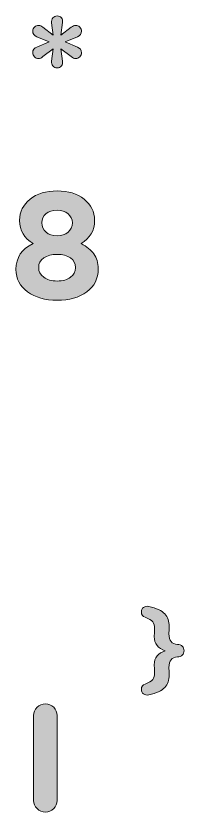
# Model space of a CAD drawing. Header units: inches. Extents: x 10 to 279, y -157 to -9.
# Drawn here: x 220.32 to 225.38, y -32.95 to -8.91 of the extents above; entities that cross this region are included whole.
import ezdxf

# ---------------------------------------------------------------- set-up
doc = ezdxf.new("R2010")
doc.units = ezdxf.units.IN
doc.header["$MEASUREMENT"] = 0
doc.layers.add('Layer 1', color=7, linetype='Continuous')

# ---------------------------------------------------------------- blocks, each defined once
blk = doc.blocks.new('block 32')
at = {"layer": 'Layer 1'}
h = blk.add_hatch(color=7, dxfattribs=at)
h.dxf.hatch_style = 2
edge = h.paths.add_edge_path()
edge.add_spline(control_points=[(221.398, -10.281), (221.398, -10.281), (221.448, -9.904), (221.448, -9.904), (221.448, -9.904), (221.137, -10.143), (221.137, -10.143), (221.09, -10.18), (221.046, -10.198), (221.004, -10.198), (220.955, -10.198), (220.913, -10.18), (220.88, -10.145), (220.846, -10.11), (220.829, -10.068), (220.829, -10.019), (220.829, -9.94), (220.871, -9.885), (220.953, -9.854), (220.953, -9.854), (221.325, -9.698), (221.325, -9.698), (221.325, -9.698), (220.953, -9.542), (220.953, -9.542), (220.871, -9.509), (220.829, -9.452), (220.829, -9.373), (220.829, -9.324), (220.846, -9.282), (220.882, -9.249), (220.917, -9.215), (220.959, -9.198), (221.008, -9.198), (221.048, -9.198), (221.09, -9.216), (221.137, -9.253), (221.137, -9.253), (221.448, -9.492), (221.448, -9.492), (221.448, -9.492), (221.398, -9.12), (221.398, -9.12), (221.391, -9.062), (221.404, -9.013), (221.435, -8.973), (221.465, -8.934), (221.508, -8.914), (221.563, -8.914), (221.618, -8.914), (221.661, -8.933), (221.691, -8.971), (221.722, -9.009), (221.734, -9.058), (221.728, -9.116), (221.728, -9.116), (221.677, -9.492), (221.677, -9.492), (221.677, -9.492), (221.99, -9.253), (221.99, -9.253), (222.035, -9.216), (222.08, -9.198), (222.123, -9.198), (222.171, -9.198), (222.213, -9.216), (222.246, -9.251), (222.28, -9.286), (222.297, -9.328), (222.297, -9.377), (222.297, -9.45), (222.256, -9.506), (222.173, -9.542), (222.173, -9.542), (221.801, -9.698), (221.801, -9.698), (221.801, -9.698), (222.173, -9.854), (222.173, -9.854), (222.256, -9.888), (222.297, -9.944), (222.297, -10.024), (222.297, -10.073), (222.279, -10.114), (222.244, -10.148), (222.209, -10.181), (222.167, -10.198), (222.118, -10.198), (222.078, -10.198), (222.035, -10.18), (221.99, -10.143), (221.99, -10.143), (221.677, -9.904), (221.677, -9.904), (221.677, -9.904), (221.728, -10.276), (221.728, -10.276), (221.734, -10.334), (221.722, -10.383), (221.691, -10.423), (221.661, -10.462), (221.618, -10.482), (221.563, -10.482), (221.508, -10.482), (221.465, -10.463), (221.435, -10.425), (221.404, -10.387), (221.391, -10.339), (221.398, -10.281)], knot_values=[0, 0, 0, 0, 1, 1, 1, 2, 2, 2, 3, 3, 3, 4, 4, 4, 5, 5, 5, 6, 6, 6, 7, 7, 7, 8, 8, 8, 9, 9, 9, 10, 10, 10, 11, 11, 11, 12, 12, 12, 13, 13, 13, 14, 14, 14, 15, 15, 15, 16, 16, 16, 17, 17, 17, 18, 18, 18, 19, 19, 19, 20, 20, 20, 21, 21, 21, 22, 22, 22, 23, 23, 23, 24, 24, 24, 25, 25, 25, 26, 26, 26, 27, 27, 27, 28, 28, 28, 29, 29, 29, 30, 30, 30, 31, 31, 31, 32, 32, 32, 33, 33, 33, 34, 34, 34, 35, 35, 35, 36, 36, 36, 36], degree=3, periodic=1)
h = blk.add_hatch(color=7, dxfattribs=at)
h.dxf.hatch_style = 2
edge = h.paths.add_edge_path()
edge.add_spline(control_points=[(221.563, -17.498), (221.202, -17.498), (220.906, -17.413), (220.674, -17.241), (220.441, -17.07), (220.325, -16.847), (220.325, -16.572), (220.325, -16.572), (220.325, -16.563), (220.325, -16.563), (220.325, -16.205), (220.497, -15.947), (220.843, -15.788), (220.571, -15.623), (220.435, -15.389), (220.435, -15.086), (220.435, -15.086), (220.435, -15.077), (220.435, -15.077), (220.435, -14.826), (220.54, -14.617), (220.749, -14.449), (220.958, -14.28), (221.23, -14.196), (221.563, -14.196), (221.896, -14.196), (222.167, -14.28), (222.377, -14.449), (222.586, -14.617), (222.691, -14.826), (222.691, -15.077), (222.691, -15.077), (222.691, -15.086), (222.691, -15.086), (222.691, -15.389), (222.555, -15.623), (222.283, -15.788), (222.457, -15.879), (222.587, -15.984), (222.673, -16.1), (222.758, -16.216), (222.801, -16.364), (222.801, -16.544), (222.801, -16.544), (222.801, -16.554), (222.801, -16.554), (222.801, -16.844), (222.686, -17.074), (222.455, -17.244), (222.224, -17.414), (221.927, -17.498), (221.563, -17.498)], knot_values=[0, 0, 0, 0, 1, 1, 1, 2, 2, 2, 3, 3, 3, 4, 4, 4, 5, 5, 5, 6, 6, 6, 7, 7, 7, 8, 8, 8, 9, 9, 9, 10, 10, 10, 11, 11, 11, 12, 12, 12, 13, 13, 13, 14, 14, 14, 15, 15, 15, 16, 16, 16, 17, 17, 17, 17], degree=3, periodic=1)
edge = h.paths.add_edge_path()
edge.add_spline(control_points=[(221.563, -16.916), (221.734, -16.916), (221.87, -16.879), (221.969, -16.804), (222.068, -16.729), (222.118, -16.633), (222.118, -16.517), (222.118, -16.517), (222.118, -16.508), (222.118, -16.508), (222.118, -16.386), (222.067, -16.289), (221.964, -16.219), (221.862, -16.149), (221.728, -16.113), (221.563, -16.113), (221.398, -16.113), (221.264, -16.149), (221.162, -16.219), (221.059, -16.289), (221.008, -16.386), (221.008, -16.508), (221.008, -16.508), (221.008, -16.517), (221.008, -16.517), (221.008, -16.63), (221.059, -16.725), (221.159, -16.801), (221.26, -16.878), (221.395, -16.916), (221.563, -16.916)], knot_values=[0, 0, 0, 0, 1, 1, 1, 2, 2, 2, 3, 3, 3, 4, 4, 4, 5, 5, 5, 6, 6, 6, 7, 7, 7, 8, 8, 8, 9, 9, 9, 10, 10, 10, 10], degree=3, periodic=1)
edge = h.paths.add_edge_path()
edge.add_spline(control_points=[(221.23, -15.441), (221.314, -15.517), (221.425, -15.554), (221.563, -15.554), (221.701, -15.554), (221.811, -15.517), (221.895, -15.444), (221.98, -15.37), (222.022, -15.277), (222.022, -15.164), (222.022, -15.164), (222.022, -15.155), (222.022, -15.155), (222.022, -15.051), (221.98, -14.962), (221.895, -14.889), (221.811, -14.815), (221.701, -14.779), (221.563, -14.779), (221.422, -14.779), (221.311, -14.815), (221.228, -14.887), (221.146, -14.958), (221.104, -15.046), (221.104, -15.15), (221.104, -15.15), (221.104, -15.159), (221.104, -15.159), (221.104, -15.273), (221.146, -15.367), (221.23, -15.441)], knot_values=[0, 0, 0, 0, 1, 1, 1, 2, 2, 2, 3, 3, 3, 4, 4, 4, 5, 5, 5, 6, 6, 6, 7, 7, 7, 8, 8, 8, 9, 9, 9, 10, 10, 10, 10], degree=3, periodic=1)
at = {"layer": 'Layer 1', "lineweight": 0}
for points, knots in [([(221.398, -10.281), (221.398, -10.281), (221.448, -9.904), (221.448, -9.904), (221.448, -9.904), (221.137, -10.143), (221.137, -10.143), (221.09, -10.18), (221.046, -10.198), (221.004, -10.198), (220.955, -10.198), (220.913, -10.18), (220.88, -10.145), (220.846, -10.11), (220.829, -10.068), (220.829, -10.019), (220.829, -9.94), (220.871, -9.885), (220.953, -9.854), (220.953, -9.854), (221.325, -9.698), (221.325, -9.698), (221.325, -9.698), (220.953, -9.542), (220.953, -9.542), (220.871, -9.509), (220.829, -9.452), (220.829, -9.373), (220.829, -9.324), (220.846, -9.282), (220.882, -9.249), (220.917, -9.215), (220.959, -9.198), (221.008, -9.198), (221.048, -9.198), (221.09, -9.216), (221.137, -9.253), (221.137, -9.253), (221.448, -9.492), (221.448, -9.492), (221.448, -9.492), (221.398, -9.12), (221.398, -9.12), (221.391, -9.062), (221.404, -9.013), (221.435, -8.973), (221.465, -8.934), (221.508, -8.914), (221.563, -8.914), (221.618, -8.914), (221.661, -8.933), (221.691, -8.971), (221.722, -9.009), (221.734, -9.058), (221.728, -9.116), (221.728, -9.116), (221.677, -9.492), (221.677, -9.492), (221.677, -9.492), (221.99, -9.253), (221.99, -9.253), (222.035, -9.216), (222.08, -9.198), (222.123, -9.198), (222.171, -9.198), (222.213, -9.216), (222.246, -9.251), (222.28, -9.286), (222.297, -9.328), (222.297, -9.377), (222.297, -9.45), (222.256, -9.506), (222.173, -9.542), (222.173, -9.542), (221.801, -9.698), (221.801, -9.698), (221.801, -9.698), (222.173, -9.854), (222.173, -9.854), (222.256, -9.888), (222.297, -9.944), (222.297, -10.024), (222.297, -10.073), (222.279, -10.114), (222.244, -10.148), (222.209, -10.181), (222.167, -10.198), (222.118, -10.198), (222.078, -10.198), (222.035, -10.18), (221.99, -10.143), (221.99, -10.143), (221.677, -9.904), (221.677, -9.904), (221.677, -9.904), (221.728, -10.276), (221.728, -10.276), (221.734, -10.334), (221.722, -10.383), (221.691, -10.423), (221.661, -10.462), (221.618, -10.482), (221.563, -10.482), (221.508, -10.482), (221.465, -10.463), (221.435, -10.425), (221.404, -10.387), (221.391, -10.339), (221.398, -10.281)], [0, 0, 0, 0, 1, 1, 1, 2, 2, 2, 3, 3, 3, 4, 4, 4, 5, 5, 5, 6, 6, 6, 7, 7, 7, 8, 8, 8, 9, 9, 9, 10, 10, 10, 11, 11, 11, 12, 12, 12, 13, 13, 13, 14, 14, 14, 15, 15, 15, 16, 16, 16, 17, 17, 17, 18, 18, 18, 19, 19, 19, 20, 20, 20, 21, 21, 21, 22, 22, 22, 23, 23, 23, 24, 24, 24, 25, 25, 25, 26, 26, 26, 27, 27, 27, 28, 28, 28, 29, 29, 29, 30, 30, 30, 31, 31, 31, 32, 32, 32, 33, 33, 33, 34, 34, 34, 35, 35, 35, 36, 36, 36, 36]), ([(221.563, -17.498), (221.202, -17.498), (220.906, -17.413), (220.674, -17.241), (220.441, -17.07), (220.325, -16.847), (220.325, -16.572), (220.325, -16.572), (220.325, -16.563), (220.325, -16.563), (220.325, -16.205), (220.497, -15.947), (220.843, -15.788), (220.571, -15.623), (220.435, -15.389), (220.435, -15.086), (220.435, -15.086), (220.435, -15.077), (220.435, -15.077), (220.435, -14.826), (220.54, -14.617), (220.749, -14.449), (220.958, -14.28), (221.23, -14.196), (221.563, -14.196), (221.896, -14.196), (222.167, -14.28), (222.377, -14.449), (222.586, -14.617), (222.691, -14.826), (222.691, -15.077), (222.691, -15.077), (222.691, -15.086), (222.691, -15.086), (222.691, -15.389), (222.555, -15.623), (222.283, -15.788), (222.457, -15.879), (222.587, -15.984), (222.673, -16.1), (222.758, -16.216), (222.801, -16.364), (222.801, -16.544), (222.801, -16.544), (222.801, -16.554), (222.801, -16.554), (222.801, -16.844), (222.686, -17.074), (222.455, -17.244), (222.224, -17.414), (221.927, -17.498), (221.563, -17.498)], [0, 0, 0, 0, 1, 1, 1, 2, 2, 2, 3, 3, 3, 4, 4, 4, 5, 5, 5, 6, 6, 6, 7, 7, 7, 8, 8, 8, 9, 9, 9, 10, 10, 10, 11, 11, 11, 12, 12, 12, 13, 13, 13, 14, 14, 14, 15, 15, 15, 16, 16, 16, 17, 17, 17, 17]), ([(221.23, -15.441), (221.314, -15.517), (221.425, -15.554), (221.563, -15.554), (221.701, -15.554), (221.811, -15.517), (221.895, -15.444), (221.98, -15.37), (222.022, -15.277), (222.022, -15.164), (222.022, -15.164), (222.022, -15.155), (222.022, -15.155), (222.022, -15.051), (221.98, -14.962), (221.895, -14.889), (221.811, -14.815), (221.701, -14.779), (221.563, -14.779), (221.422, -14.779), (221.311, -14.815), (221.228, -14.887), (221.146, -14.958), (221.104, -15.046), (221.104, -15.15), (221.104, -15.15), (221.104, -15.159), (221.104, -15.159), (221.104, -15.273), (221.146, -15.367), (221.23, -15.441)], [0, 0, 0, 0, 1, 1, 1, 2, 2, 2, 3, 3, 3, 4, 4, 4, 5, 5, 5, 6, 6, 6, 7, 7, 7, 8, 8, 8, 9, 9, 9, 10, 10, 10, 10]), ([(221.563, -16.916), (221.734, -16.916), (221.87, -16.879), (221.969, -16.804), (222.068, -16.729), (222.118, -16.633), (222.118, -16.517), (222.118, -16.517), (222.118, -16.508), (222.118, -16.508), (222.118, -16.386), (222.067, -16.289), (221.964, -16.219), (221.862, -16.149), (221.728, -16.113), (221.563, -16.113), (221.398, -16.113), (221.264, -16.149), (221.162, -16.219), (221.059, -16.289), (221.008, -16.386), (221.008, -16.508), (221.008, -16.508), (221.008, -16.517), (221.008, -16.517), (221.008, -16.63), (221.059, -16.725), (221.159, -16.801), (221.26, -16.878), (221.395, -16.916), (221.563, -16.916)], [0, 0, 0, 0, 1, 1, 1, 2, 2, 2, 3, 3, 3, 4, 4, 4, 5, 5, 5, 6, 6, 6, 7, 7, 7, 8, 8, 8, 9, 9, 9, 10, 10, 10, 10])]:
    blk.add_open_spline(points, degree=3, knots=knots, dxfattribs=at)
blk = doc.blocks.new('block 37')
at = {"layer": 'Layer 1'}
h = blk.add_hatch(color=7, dxfattribs=at)
h.dxf.hatch_style = 2
edge = h.paths.add_edge_path()
edge.add_spline(control_points=[(220.857, -32.595), (220.857, -32.595), (220.857, -30.036), (220.857, -30.036), (220.857, -29.938), (220.891, -29.855), (220.96, -29.786), (221.029, -29.717), (221.112, -29.683), (221.21, -29.683), (221.308, -29.683), (221.391, -29.717), (221.46, -29.786), (221.529, -29.855), (221.563, -29.938), (221.563, -30.036), (221.563, -30.036), (221.563, -32.595), (221.563, -32.595), (221.563, -32.693), (221.529, -32.776), (221.46, -32.845), (221.391, -32.914), (221.308, -32.948), (221.21, -32.948), (221.112, -32.948), (221.029, -32.914), (220.96, -32.845), (220.891, -32.776), (220.857, -32.693), (220.857, -32.595)], knot_values=[0, 0, 0, 0, 1, 1, 1, 2, 2, 2, 3, 3, 3, 4, 4, 4, 5, 5, 5, 6, 6, 6, 7, 7, 7, 8, 8, 8, 9, 9, 9, 10, 10, 10, 10], degree=3, periodic=1)
at = {"layer": 'Layer 1', "lineweight": 0}
blk.add_open_spline([(220.857, -32.595), (220.857, -32.595), (220.857, -30.036), (220.857, -30.036), (220.857, -29.938), (220.891, -29.855), (220.96, -29.786), (221.029, -29.717), (221.112, -29.683), (221.21, -29.683), (221.308, -29.683), (221.391, -29.717), (221.46, -29.786), (221.529, -29.855), (221.563, -29.938), (221.563, -30.036), (221.563, -30.036), (221.563, -32.595), (221.563, -32.595), (221.563, -32.693), (221.529, -32.776), (221.46, -32.845), (221.391, -32.914), (221.308, -32.948), (221.21, -32.948), (221.112, -32.948), (221.029, -32.914), (220.96, -32.845), (220.891, -32.776), (220.857, -32.693), (220.857, -32.595)], degree=3, knots=[0, 0, 0, 0, 1, 1, 1, 2, 2, 2, 3, 3, 3, 4, 4, 4, 5, 5, 5, 6, 6, 6, 7, 7, 7, 8, 8, 8, 9, 9, 9, 10, 10, 10, 10], dxfattribs=at)
blk = doc.blocks.new('block 75')
at = {"layer": 'Layer 1'}
h = blk.add_hatch(color=7, dxfattribs=at)
h.dxf.hatch_style = 2
edge = h.paths.add_edge_path()
edge.add_spline(control_points=[(224.322, -26.742), (224.551, -26.795), (224.71, -26.869), (224.801, -26.964), (224.892, -27.06), (224.938, -27.187), (224.938, -27.345), (224.938, -27.36), (224.936, -27.396), (224.933, -27.452), (224.93, -27.508), (224.928, -27.545), (224.928, -27.564), (224.928, -27.675), (224.95, -27.754), (224.992, -27.803), (225.034, -27.851), (225.099, -27.879), (225.186, -27.885), (225.247, -27.889), (225.295, -27.909), (225.33, -27.944), (225.365, -27.979), (225.382, -28.023), (225.382, -28.076), (225.382, -28.129), (225.365, -28.172), (225.33, -28.207), (225.295, -28.242), (225.247, -28.262), (225.186, -28.266), (225.099, -28.273), (225.034, -28.3), (224.992, -28.349), (224.95, -28.397), (224.928, -28.477), (224.928, -28.587), (224.928, -28.606), (224.93, -28.643), (224.933, -28.7), (224.936, -28.756), (224.938, -28.791), (224.938, -28.806), (224.938, -28.965), (224.892, -29.092), (224.801, -29.187), (224.71, -29.282), (224.551, -29.356), (224.322, -29.409), (224.261, -29.424), (224.208, -29.415), (224.165, -29.382), (224.121, -29.349), (224.1, -29.303), (224.1, -29.244), (224.1, -29.162), (224.138, -29.107), (224.214, -29.082), (224.328, -29.042), (224.404, -28.997), (224.441, -28.947), (224.478, -28.897), (224.497, -28.827), (224.497, -28.736), (224.497, -28.715), (224.495, -28.676), (224.492, -28.62), (224.489, -28.564), (224.487, -28.524), (224.487, -28.501), (224.487, -28.289), (224.597, -28.148), (224.817, -28.076), (224.597, -28.004), (224.487, -27.862), (224.487, -27.65), (224.487, -27.627), (224.489, -27.587), (224.492, -27.531), (224.495, -27.475), (224.497, -27.436), (224.497, -27.415), (224.497, -27.324), (224.478, -27.254), (224.441, -27.204), (224.404, -27.154), (224.328, -27.109), (224.214, -27.069), (224.138, -27.044), (224.1, -26.99), (224.1, -26.907), (224.1, -26.848), (224.121, -26.802), (224.165, -26.769), (224.208, -26.736), (224.261, -26.727), (224.322, -26.742)], knot_values=[0, 0, 0, 0, 1, 1, 1, 2, 2, 2, 3, 3, 3, 4, 4, 4, 5, 5, 5, 6, 6, 6, 7, 7, 7, 8, 8, 8, 9, 9, 9, 10, 10, 10, 11, 11, 11, 12, 12, 12, 13, 13, 13, 14, 14, 14, 15, 15, 15, 16, 16, 16, 17, 17, 17, 18, 18, 18, 19, 19, 19, 20, 20, 20, 21, 21, 21, 22, 22, 22, 23, 23, 23, 24, 24, 24, 25, 25, 25, 26, 26, 26, 27, 27, 27, 28, 28, 28, 29, 29, 29, 30, 30, 30, 31, 31, 31, 32, 32, 32, 32], degree=3, periodic=1)
at = {"layer": 'Layer 1', "lineweight": 0}
blk.add_open_spline([(224.322, -26.742), (224.551, -26.795), (224.71, -26.869), (224.801, -26.964), (224.892, -27.06), (224.938, -27.187), (224.938, -27.345), (224.938, -27.36), (224.936, -27.396), (224.933, -27.452), (224.93, -27.508), (224.928, -27.545), (224.928, -27.564), (224.928, -27.675), (224.95, -27.754), (224.992, -27.803), (225.034, -27.851), (225.099, -27.879), (225.186, -27.885), (225.247, -27.889), (225.295, -27.909), (225.33, -27.944), (225.365, -27.979), (225.382, -28.023), (225.382, -28.076), (225.382, -28.129), (225.365, -28.172), (225.33, -28.207), (225.295, -28.242), (225.247, -28.262), (225.186, -28.266), (225.099, -28.273), (225.034, -28.3), (224.992, -28.349), (224.95, -28.397), (224.928, -28.477), (224.928, -28.587), (224.928, -28.606), (224.93, -28.643), (224.933, -28.7), (224.936, -28.756), (224.938, -28.791), (224.938, -28.806), (224.938, -28.965), (224.892, -29.092), (224.801, -29.187), (224.71, -29.282), (224.551, -29.356), (224.322, -29.409), (224.261, -29.424), (224.208, -29.415), (224.165, -29.382), (224.121, -29.349), (224.1, -29.303), (224.1, -29.244), (224.1, -29.162), (224.138, -29.107), (224.214, -29.082), (224.328, -29.042), (224.404, -28.997), (224.441, -28.947), (224.478, -28.897), (224.497, -28.827), (224.497, -28.736), (224.497, -28.715), (224.495, -28.676), (224.492, -28.62), (224.489, -28.564), (224.487, -28.524), (224.487, -28.501), (224.487, -28.289), (224.597, -28.148), (224.817, -28.076), (224.597, -28.004), (224.487, -27.862), (224.487, -27.65), (224.487, -27.627), (224.489, -27.587), (224.492, -27.531), (224.495, -27.475), (224.497, -27.436), (224.497, -27.415), (224.497, -27.324), (224.478, -27.254), (224.441, -27.204), (224.404, -27.154), (224.328, -27.109), (224.214, -27.069), (224.138, -27.044), (224.1, -26.99), (224.1, -26.907), (224.1, -26.848), (224.121, -26.802), (224.165, -26.769), (224.208, -26.736), (224.261, -26.727), (224.322, -26.742)], degree=3, knots=[0, 0, 0, 0, 1, 1, 1, 2, 2, 2, 3, 3, 3, 4, 4, 4, 5, 5, 5, 6, 6, 6, 7, 7, 7, 8, 8, 8, 9, 9, 9, 10, 10, 10, 11, 11, 11, 12, 12, 12, 13, 13, 13, 14, 14, 14, 15, 15, 15, 16, 16, 16, 17, 17, 17, 18, 18, 18, 19, 19, 19, 20, 20, 20, 21, 21, 21, 22, 22, 22, 23, 23, 23, 24, 24, 24, 25, 25, 25, 26, 26, 26, 27, 27, 27, 28, 28, 28, 29, 29, 29, 30, 30, 30, 31, 31, 31, 32, 32, 32, 32], dxfattribs=at)
blk = doc.blocks.new('block 66')
at = {"layer": 'Layer 1'}
blk.add_blockref('block 75', (0, 0), dxfattribs=at)

msp = doc.modelspace()

# ---------------------------------------------------------------- block references
at = {"layer": 'Layer 1'}
for name in ['block 32', 'block 66', 'block 37']:
    msp.add_blockref(name, (0, 0), dxfattribs=at)

doc.saveas('drawing.dxf')
